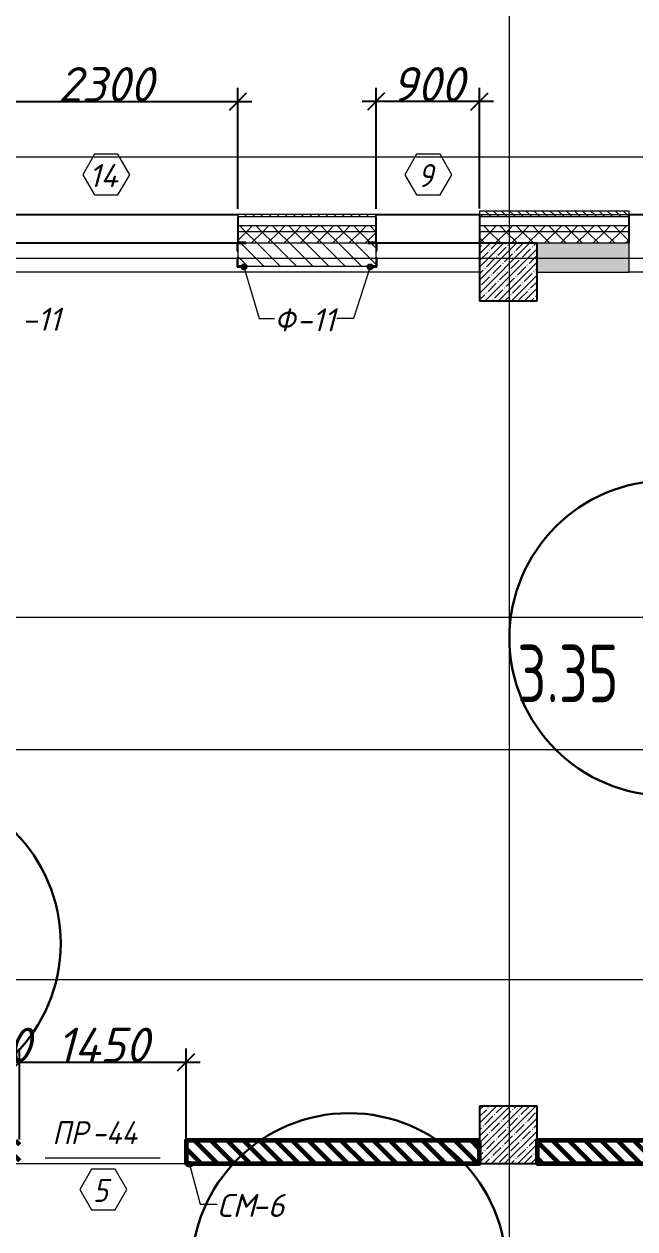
# Model space of a CAD drawing. Header units: millimetres. Extents: x 12986 to 523328, y -9759 to 30092.
# Drawn here: x 497022 to 502331, y 8963 to 19436 of the extents above; entities that cross this region are included whole.
import ezdxf

# ---------------------------------------------------------------- set-up
doc = ezdxf.new("R2010")
doc.units = ezdxf.units.MM
doc.layers.add('0)Допникки кружки', color=7, linetype='Continuous', plot=False)
for name, color, linetype, lineweight in [('5) Блок ячеистый', 160, 'Continuous', 60), ('A-ANNO-DIMS', 7, 'Continuous', 9), ('A-AREA-IDEN', 7, 'Continuous', 9), ('A-DETL', 7, 'Continuous', 9), ('A-DOOR-IDEN', 7, 'Continuous', 9), ('A-GENM', 7, 'Continuous', 9), ('A-GENM-1', 7, 'Continuous', 25), ('A-GENM-IDEN', 7, 'Continuous', 9), ('A-GLAZ-IDEN', 7, 'Continuous', 9), ('A-WALL', 7, 'Continuous', 5), ('A-WALL-1', 7, 'Continuous', 25), ('A-WALL-FNSH-1', 7, 'Continuous', 9), ('A-WALL-FNSH-2', 7, 'Continuous', 5), ('A-WALL-PATT-1', 7, 'Continuous', 5), ('I-WALL', 7, 'Continuous', 5), ('S-COLS', 7, 'Continuous', 9), ('S-COLS-1', 7, 'Continuous', 5), ('S-COLS-2', 7, 'Continuous', 25), ('Оси-1', 7, 'Continuous', 20)]:
    doc.layers.add(name, color=color, linetype=linetype, lineweight=lineweight)
for name, color, linetype, lineweight, true_color in [('A-WALL-2', 7, 'Continuous', 13, 0x000000), ('A-WALL-3', 7, 'Continuous', 5, 0x000000), ('A-WALL-PATT-2', 7, 'Continuous', 5, 0xce0000)]:
    doc.layers.add(name, color=color, linetype=linetype, lineweight=lineweight, true_color=true_color)
doc.styles.add('ISOCPEUR_I_2', font='isocpeui.ttf', dxfattribs={"height": 300})
doc.styles.add('ISOCPEUR_I_4', font='isocpeui.ttf', dxfattribs={"width": 0.9, "height": 300})
doc.styles.add('СПДС', font='ГОСТ тип А.ttf', dxfattribs={"width": 0.9})
doc.dimstyles.new('ISO-2_0_0_9К_СРЕДНИЙ_2', dxfattribs={"dimscale": 304.8, "dimtxt": 199.196235, "dimasz": 0.492126, "dimexe": 0.393701, "dimexo": 0, "dimgap": 0, "dimtad": 1, "dimdec": 0, "dimzin": 0, "dimdsep": 46, "dimtxsty": 'ISOCPEUR_I_2', "dimblk1": 'OBLIQUE', "dimblk2": 'OBLIQUE', "dimsah": 1, "dimcen": 0.09, "dimdle": 0.393701, "dimazin": 0, "dimtfac": 1, "dimtdec": 4, "dimtix": 1, "dimtmove": 0, "dimatfit": 3, "dimfxl": 1, "dimtvp": 1, "dimtolj": 1, "dimtzin": 0, "dimarcsym": 2})
pattern_1 = [(135, (395430.81, -3869.254), (-35.35534, -35.35534), [])]
pattern_2 = [(45, (395430.81, -3869.25), (-70.71068, 70.71068), []), (135, (395430.81, -3869.25), (-70.71068, -70.71068), [])]
pattern_3 = [(135, (395430.81, -3869.25), (-70.71068, -70.71068), [])]

# ---------------------------------------------------------------- blocks, each defined once
blk = doc.blocks.new('Колонна_Несущая_Прямоугольное сечение - Вн_ЖБ_500х500-V108-АР1_1_Кладочный план 3 этажа')
at = {"layer": 'S-COLS-1'}
h = blk.add_hatch(dxfattribs=at)
h.set_pattern_fill('FP_97', color=256, style=0, pattern_type=2)
h.set_pattern_definition([(45, (-105800, -21150), (-57.024626, 57.024626), []), (45, (-105742.975, -21150), (-57.024626, 57.024626), [100.806, -20.161, 3.353, -16.808])])
h.paths.add_polyline_path([(-250, -250), (250, -250), (250, 250), (-250, 250), (-250, -198)], flags=0)
at = {"layer": 'S-COLS-2'}
for p, q in [((250, 250), (-250, 250)), ((-250, 250), (-250, -250)), ((250, -250), (250, 250)), ((-250, -250), (250, -250))]:
    blk.add_line(p, q, dxfattribs=at)
blk = doc.blocks.new('Колонна_Несущая_Прямоугольное сечение - Вн_ЖБ_500х500-V109-АР1_1_Кладочный план 3 этажа')
at = {"layer": 'S-COLS-1'}
h = blk.add_hatch(dxfattribs=at)
h.set_pattern_fill('FP_98', color=256, style=0, pattern_type=2)
h.set_pattern_definition([(45, (-105800, -13650), (-57.024626, 57.024626), []), (45, (-105742.975, -13650), (-57.024626, 57.024626), [100.806, -20.161, 3.353, -16.808])])
h.paths.add_polyline_path([(-250, -250), (250, -250), (250, 250), (-250, 250)], flags=0)
at = {"layer": 'S-COLS-2'}
for p, q in [((250, 250), (-250, 250)), ((-250, 250), (-250, -250)), ((250, -250), (250, 250)), ((-250, -250), (250, -250))]:
    blk.add_line(p, q, dxfattribs=at)
blk = doc.blocks.new('Фахверк_СКБ_Уголок_Тип 2 - СМ-6_200х2180 h-30007491-АР1_1_Кладочный план 3 этажа')
at = {"layer": 'A-GENM-1'}
for p, q in [((125, 156), (125, 81)), ((200, 156), (125, 156)), ((131, 81), (131, 150)), ((131, 150), (200, 150)), ((200, 150), (200, 156)), ((125, 81), (131, 81)), ((131, 19), (125, 19)), ((125, 19), (125, -56)), ((131, -50), (131, 19)), ((125, -56), (200, -56)), ((200, -50), (131, -50)), ((200, -56), (200, -50))]:
    blk.add_line(p, q, dxfattribs=at)
blk = doc.blocks.new('Стойка_Влож_Полоса боковая - Полоса-27101091-АР1_1_Кладочный план 3 этажа')
at = {"layer": 'A-GENM'}
for p, q in [((-5, 85), (0, 85)), ((-5, -85), (-5, 85)), ((0, 31), (0, -31)), ((0, -85), (-5, -85))]:
    blk.add_line(p, q, dxfattribs=at)
blk = doc.blocks.new('Фахверк_СКБ_Уголок - Ф-11_200х2500 h-28441216-АР1_1_Кладочный план 3 этажа')
at = {"layer": 'A-GENM-1'}
for p, q in [((200, 156), (125, 156)), ((125, 156), (125, 81)), ((131, 81), (131, 150)), ((131, 150), (200, 150)), ((200, 150), (200, 156)), ((125, 81), (131, 81)), ((131, 19), (125, 19)), ((125, 19), (125, -56)), ((131, -50), (131, 19)), ((125, -56), (200, -56)), ((200, -50), (131, -50)), ((200, -56), (200, -50))]:
    blk.add_line(p, q, dxfattribs=at)
blk = doc.blocks.new('AAR_СКБ_Марка_Окна_Перемычка и проем - Марка проема-25443838-АР1_1_Кладочный план 3 этажа')
at = {"layer": 'A-GLAZ-IDEN'}
for p, q in [((-0.97, -0.98), (-1.99, -2.75)), ((1.07, -0.98), (-0.97, -0.98)), ((2.09, -2.75), (1.07, -0.98)), ((-1.99, -2.75), (-0.97, -4.51)), ((1.07, -4.51), (2.09, -2.75)), ((-0.97, -4.51), (1.07, -4.51))]:
    blk.add_line(p, q, dxfattribs=at)
blk = doc.blocks.new('_Oblique')
at = {"color": 0, "linetype": 'ByBlock', "lineweight": -2}
blk.add_line((-0.5, -0.5), (0.5, 0.5), dxfattribs=at)
blk = doc.blocks.new('*D3615')
at = {"layer": 'A-ANNO-DIMS', "color": 0, "lineweight": -2, "transparency": 16777216}
for p, q in [((496531, 10031), (496531, 10532)), ((496981, 9739), (496981, 10532)), ((496531, 10412), (496381, 10412)), ((496531, 10412), (496981, 10412)), ((496981, 10412), (497131, 10412))]:
    blk.add_line(p, q, dxfattribs=at)
at = {"layer": 'Defpoints', "color": 0, "transparency": 16777216}
for p in [(496981, 10412), (496531, 10031), (496981, 9739)]:
    blk.add_point(p, dxfattribs=at)
at = {"layer": 'A-ANNO-DIMS', "color": 0, "lineweight": -2, "transparency": 16777216, "xscale": 150, "yscale": 150, "zscale": 150}
blk.add_blockref('_Oblique', (496531, 10412), dxfattribs=at)
at = {"layer": 'A-ANNO-DIMS', "color": 0, "lineweight": -2, "transparency": 16777216, "xscale": 150, "yscale": 150, "zscale": 150, "rotation": 180}
blk.add_blockref('_Oblique', (496981, 10412), dxfattribs=at)
at = {"layer": 'A-ANNO-DIMS', "color": 0, "transparency": 16777216, "insert": (496756, 10562), "char_height": 300, "width": 473.47, "attachment_point": 5, "style": 'ISOCPEUR_I_2'}
blk.add_mtext('\\A1;450', dxfattribs=at)
blk = doc.blocks.new('*D3616')
at = {"layer": 'A-ANNO-DIMS', "color": 0, "lineweight": -2, "transparency": 16777216}
for p, q in [((496981, 9739), (496981, 10532)), ((498431, 9739), (498431, 10532)), ((496861, 10412), (498551, 10412))]:
    blk.add_line(p, q, dxfattribs=at)
at = {"layer": 'Defpoints', "color": 0, "transparency": 16777216}
for p in [(498431, 10412), (496981, 9739), (498431, 9739)]:
    blk.add_point(p, dxfattribs=at)
at = {"layer": 'A-ANNO-DIMS', "color": 0, "lineweight": -2, "transparency": 16777216, "xscale": 150, "yscale": 150, "zscale": 150, "rotation": 180}
blk.add_blockref('_Oblique', (496981, 10412), dxfattribs=at)
at = {"layer": 'A-ANNO-DIMS', "color": 0, "lineweight": -2, "transparency": 16777216, "xscale": 150, "yscale": 150, "zscale": 150}
blk.add_blockref('_Oblique', (498431, 10412), dxfattribs=at)
at = {"layer": 'A-ANNO-DIMS', "color": 0, "transparency": 16777216, "insert": (497706, 10562), "char_height": 300, "width": 579.2, "attachment_point": 5, "style": 'ISOCPEUR_I_2'}
blk.add_mtext('\\A1;1450', dxfattribs=at)
blk = doc.blocks.new('AAR_СКБ_Марка_Двери_Перемычка и проем - Марка перемычки и проема-25306769-АР1_1_Кладочный план 3 этажа')
at = {"layer": 'A-DOOR-IDEN'}
for p, q in [((-5, 0), (5, 0)), ((-0.97, -0.98), (-1.99, -2.75)), ((1.07, -0.98), (-0.97, -0.98)), ((2.09, -2.75), (1.07, -0.98)), ((-1.99, -2.75), (-0.97, -4.51)), ((1.07, -4.51), (2.09, -2.75)), ((-0.97, -4.51), (1.07, -4.51))]:
    blk.add_line(p, q, dxfattribs=at)
blk = doc.blocks.new('*D3660')
at = {"layer": 'A-ANNO-DIMS', "color": 0, "lineweight": -2, "transparency": 16777216}
for p, q in [((496581, 17831), (496581, 18882)), ((498881, 17831), (498881, 18882)), ((496461, 18762), (499001, 18762))]:
    blk.add_line(p, q, dxfattribs=at)
at = {"layer": 'Defpoints', "color": 0, "transparency": 16777216}
for p in [(498881, 18762), (496581, 17831), (498881, 17831)]:
    blk.add_point(p, dxfattribs=at)
at = {"layer": 'A-ANNO-DIMS', "color": 0, "lineweight": -2, "transparency": 16777216, "xscale": 150, "yscale": 150, "zscale": 150, "rotation": 180}
blk.add_blockref('_Oblique', (496581, 18762), dxfattribs=at)
at = {"layer": 'A-ANNO-DIMS', "color": 0, "lineweight": -2, "transparency": 16777216, "xscale": 150, "yscale": 150, "zscale": 150}
blk.add_blockref('_Oblique', (498881, 18762), dxfattribs=at)
at = {"layer": 'A-ANNO-DIMS', "color": 0, "transparency": 16777216, "insert": (497731, 18912), "char_height": 300, "width": 606.78, "attachment_point": 5, "style": 'ISOCPEUR_I_2'}
blk.add_mtext('\\A1;2300', dxfattribs=at)
blk = doc.blocks.new('*D3661')
at = {"layer": 'A-ANNO-DIMS', "color": 0, "lineweight": -2, "transparency": 16777216}
for p, q in [((500081, 17831), (500081, 18882)), ((500981, 17834), (500981, 18882)), ((501101, 18762), (499961, 18762))]:
    blk.add_line(p, q, dxfattribs=at)
at = {"layer": 'Defpoints', "color": 0, "transparency": 16777216}
for p in [(500081, 18762), (500081, 17831), (500981, 17834)]:
    blk.add_point(p, dxfattribs=at)
at = {"layer": 'A-ANNO-DIMS', "color": 0, "lineweight": -2, "transparency": 16777216, "xscale": 150, "yscale": 150, "zscale": 150, "rotation": 180}
blk.add_blockref('_Oblique', (500081, 18762), dxfattribs=at)
at = {"layer": 'A-ANNO-DIMS', "color": 0, "lineweight": -2, "transparency": 16777216, "xscale": 150, "yscale": 150, "zscale": 150}
blk.add_blockref('_Oblique', (500981, 18762), dxfattribs=at)
at = {"layer": 'A-ANNO-DIMS', "color": 0, "transparency": 16777216, "insert": (500531, 18912), "char_height": 300, "width": 455.09, "attachment_point": 5, "style": 'ISOCPEUR_I_2'}
blk.add_mtext('\\A1;900', dxfattribs=at)

msp = doc.modelspace()

# ---------------------------------------------------------------- hatches: boundary and pattern name
at = {"layer": '5) Блок ячеистый'}
h = msp.add_hatch(dxfattribs=at)
h.set_pattern_fill('FP_1', color=256, style=0, pattern_type=2)
h.set_pattern_definition(pattern_3)
h.paths.add_polyline_path([(498499.80857, 9530.74642), (500980.80855, 9530.74642), (500980.80855, 9730.74642), (498430.80857, 9730.74642), (498430.80857, 9530.74642)], flags=0)
h.paths.add_polyline_path([(496530.80857, 9530.74642), (496980.80857, 9530.74642), (496980.80857, 9730.74642), (496530.80857, 9730.74642)], flags=0)
h = msp.add_hatch(dxfattribs=at)
h.set_pattern_fill('FP_1', color=256, style=0, pattern_type=2)
h.set_pattern_definition(pattern_3)
h.paths.add_polyline_path([(505980.80855, 9530.74642), (505980.80855, 9730.74642), (505200.80855, 9730.74642), (505200.80855, 9530.74642), (505385.24102, 9530.74642)], flags=0)
h.paths.add_polyline_path([(503681.80855, 9530.74642), (503750.80855, 9530.74642), (503750.80855, 9730.74642), (501480.80855, 9730.74642), (501480.80855, 9530.74642), (502677.5407, 9530.74642)], flags=0)
at = {"layer": 'A-GENM-IDEN'}
h = msp.add_hatch(color=256, dxfattribs=at)
edge = h.paths.add_edge_path(flags=0)
edge.add_arc((498933.14187, 17324.74642), 25, 0, 360)
h = msp.add_hatch(color=256, dxfattribs=at)
edge = h.paths.add_edge_path(flags=0)
edge.add_arc((500028.69218, 17324.74642), 25, 0, 360)
h = msp.add_hatch(color=256, dxfattribs=at)
edge = h.paths.add_edge_path(flags=0)
edge.add_arc((498459.80857, 9524.74642), 25, 0, 360)
at = {"layer": 'A-WALL-PATT-1'}
h = msp.add_hatch(dxfattribs=at)
h.set_pattern_fill('FP_1', color=256, style=0, pattern_type=2)
h.set_pattern_definition(pattern_3)
h.paths.add_polyline_path([(496230.80855, 17330.74642), (496580.80854, 17330.74642), (496580.80854, 17530.74642), (496230.80855, 17530.74642)], flags=0)
h.paths.add_polyline_path([(500081.02551, 17330.74642), (500081.02551, 17530.74642), (498880.80854, 17530.74642), (498880.80854, 17330.74642), (500012.02551, 17330.74642)], flags=0)
at = {"layer": 'A-WALL-PATT-2'}
h = msp.add_hatch(dxfattribs=at)
h.set_pattern_fill('FP_3', color=256, style=0, pattern_type=2)
h.set_pattern_definition(pattern_1)
h.paths.add_polyline_path([(500981.02551, 17780.74642), (502281.25724, 17780.74642), (502281.25724, 17810.74642), (500981.02551, 17810.74642)], flags=0)
h = msp.add_hatch(dxfattribs=at)
h.set_pattern_fill('FP_3', color=256, style=0, pattern_type=2)
h.set_pattern_definition(pattern_1)
h.paths.add_polyline_path([(516216.04229, 17760.74642), (520760.80855, 17760.74642), (520760.80855, 17780.74642), (515581.02551, 17780.74642), (515581.02551, 17760.74642)], flags=0)
h.paths.add_polyline_path([(508980.80857, 17760.74642), (510131.25724, 17760.74642), (510131.25724, 17780.74642), (508980.80857, 17780.74642)], flags=0)
h.paths.add_polyline_path([(502280.59161, 17760.74642), (502281.25724, 17760.74642), (502280.59161, 17780.74642)], flags=0)
h.paths.add_polyline_path([(500081.02551, 17760.74642), (500081.02551, 17780.74642), (498880.80854, 17780.74642), (498880.80854, 17760.74642), (499969.84039, 17760.74642)], flags=0)
h.paths.add_polyline_path([(504481.25724, 17760.74642), (504481.25724, 17780.74642), (503181.25724, 17780.74642), (503181.25724, 17760.74642)], flags=0)
h.paths.add_polyline_path([(496580.80854, 17760.74642), (496580.80854, 17780.74642), (492020.80855, 17780.74642), (492020.80855, 17760.74642)], flags=0)
h = msp.add_hatch(dxfattribs=at)
h.set_pattern_fill('FP_3', color=256, style=0, pattern_type=2)
h.set_pattern_definition(pattern_1)
h.paths.add_polyline_path([(512431.04028, 17760.74642), (512431.04028, 17780.74642), (511031.25724, 17780.74642), (511031.25724, 17760.74642), (512154.49182, 17760.74642)], flags=0)
h.paths.add_polyline_path([(502280.59161, 17760.74642), (502280.59161, 17780.74642), (500981.02551, 17780.74642), (500981.02551, 17760.74642), (501323.69055, 17760.74642)], flags=0)
h = msp.add_hatch(dxfattribs=at)
h.set_pattern_fill('FP_2', color=256, style=0, pattern_type=2)
h.set_pattern_definition(pattern_2)
h.paths.add_polyline_path([(511031.25724, 17630.74642), (512431.04028, 17630.74642), (512431.04028, 17680.74642), (511031.25724, 17680.74642)], flags=0)
h.paths.add_polyline_path([(501323.69055, 17630.74642), (502280.59161, 17630.74642), (502280.59161, 17680.74642), (500981.02551, 17680.74642), (500981.02551, 17630.74642)], flags=0)
h.paths.add_polyline_path([(488720.80855, 17630.74642), (488740.80855, 17630.74642), (488740.80855, 17680.74642), (488720.80855, 17680.74642)], flags=0)
h = msp.add_hatch(dxfattribs=at)
h.set_pattern_fill('FP_2', color=256, style=0, pattern_type=2)
h.set_pattern_definition(pattern_2)
h.paths.add_polyline_path([(512154.49182, 17530.74642), (512431.04028, 17530.74642), (512431.04028, 17630.74642), (511031.25724, 17630.74642), (511031.25724, 17530.74642), (511531.25724, 17530.74642)], flags=0)
h.paths.add_polyline_path([(488720.80855, 17530.74642), (488740.80855, 17530.74642), (488740.80855, 17630.74642), (488720.80855, 17630.74642), (488720.80855, 17550.74642)], flags=0)
h.paths.add_polyline_path([(501480.80855, 17530.74642), (502280.59161, 17530.74642), (502280.59161, 17630.74642), (500981.02551, 17630.74642), (500981.02551, 17530.74642), (501323.69055, 17530.74642)], flags=0)
h = msp.add_hatch(dxfattribs=at)
h.set_pattern_fill('FP_2', color=256, style=0, pattern_type=2)
h.set_pattern_definition(pattern_2)
h.paths.add_polyline_path([(508980.80857, 17630.74642), (510131.25724, 17630.74642), (510131.25724, 17680.74642), (508980.80857, 17680.74642)], flags=0)
h.paths.add_polyline_path([(520660.80855, 17630.74642), (520660.80855, 17680.74642), (515581.02551, 17680.74642), (515581.02551, 17630.74642), (520610.80855, 17630.74642)], flags=0)
h.paths.add_polyline_path([(503181.25724, 17630.74642), (504481.25724, 17630.74642), (504481.25724, 17680.74642), (503181.25724, 17680.74642)], flags=0)
h.paths.add_polyline_path([(492020.80855, 17630.74642), (496580.80854, 17630.74642), (496580.80854, 17680.74642), (492020.80855, 17680.74642)], flags=0)
h.paths.add_polyline_path([(498880.80854, 17630.74642), (500081.02551, 17630.74642), (500081.02551, 17680.74642), (498880.80854, 17680.74642)], flags=0)
h = msp.add_hatch(dxfattribs=at)
h.set_pattern_fill('FP_2', color=256, style=0, pattern_type=2)
h.set_pattern_definition(pattern_2)
h.paths.add_polyline_path([(520610.80855, 17530.74642), (520610.80855, 17630.74642), (515581.02551, 17630.74642), (515581.02551, 17530.74642), (520510.80855, 17530.74642)], flags=0)
h.paths.add_polyline_path([(508980.80857, 17530.74642), (510131.25724, 17530.74642), (510131.25724, 17630.74642), (508980.80857, 17630.74642)], flags=0)
h.paths.add_polyline_path([(514680.80855, 17530.74642), (514681.02551, 17530.74642), (514680.80855, 17630.74642)], flags=0)
h.paths.add_polyline_path([(504481.25724, 17530.74642), (504481.25724, 17630.74642), (503181.25724, 17630.74642), (503181.25724, 17530.74642)], flags=0)
h.paths.add_polyline_path([(502280.59161, 17530.74642), (502281.25724, 17530.74642), (502280.59161, 17630.74642)], flags=0)
h.paths.add_polyline_path([(499969.84039, 17530.74642), (500012.02551, 17530.74642), (500012.02551, 17536.74642), (500081.02551, 17536.74642), (500081.02551, 17630.74642), (498880.80854, 17630.74642), (498881.33027, 17536.74642), (498949.80854, 17536.49538), (498949.80854, 17530.74642)], flags=0)
h.paths.add_polyline_path([(496010.80855, 17530.74642), (496511.80854, 17530.74642), (496511.80854, 17536.74642), (496580.80854, 17536.74642), (496580.80854, 17630.74642), (492020.80855, 17630.74642), (492020.80855, 17530.74642)], flags=0)
h = msp.add_hatch(dxfattribs=at)
h.set_pattern_fill('FP_4', color=256, style=0, pattern_type=2)
h.set_pattern_definition([(45, (395430.81, -3869.25), (-57.024626, 57.024626), []), (45, (395487.83, -3869.25), (-57.024626, 57.024626), [100.806, -20.161, 3.353, -16.808])])
h.paths.add_polyline_path([(512431.25724, 17280.74642), (512431.04028, 17530.74642), (511531.25724, 17530.74642), (511531.25724, 17280.74642), (512154.49182, 17280.74642)], flags=0)
h.paths.add_polyline_path([(508980.80857, 17280.74642), (510131.25724, 17280.74642), (510131.25724, 17530.74642), (508980.80857, 17530.74642)], flags=0)
h.paths.add_polyline_path([(516470.80855, 17280.74642), (516470.80855, 17530.74642), (516280.80855, 17530.74642), (516280.80855, 17280.74642)], flags=0)
h.paths.add_polyline_path([(514681.02551, 17280.74642), (514680.80855, 17530.74642), (513331.25724, 17530.74642), (513331.25724, 17280.74642), (513508.34197, 17280.74642)], flags=0)
h.paths.add_polyline_path([(505780.80854, 17280.74642), (505780.80854, 17530.74642), (505381.25724, 17530.74642), (505381.25724, 17280.74642), (505385.24102, 17280.74642)], flags=0)
h.paths.add_polyline_path([(506480.80854, 17280.74642), (506680.80857, 17280.74642), (506680.59161, 17530.74642), (506480.80854, 17530.74642), (506480.80854, 17492.30691)], flags=0)
h.paths.add_polyline_path([(502281.25724, 17280.74642), (502280.59161, 17530.74642), (501480.80855, 17530.74642), (501480.80855, 17280.74642)], flags=0)
h.paths.add_polyline_path([(504481.25724, 17280.74642), (504481.25724, 17530.74642), (503181.25724, 17530.74642), (503181.25724, 17280.74642)], flags=0)

# ---------------------------------------------------------------- linework, layer by layer
at = {"layer": '0)Допникки кружки', "color": 1, "lineweight": 30}
for centre in [(502610.19414, 14098.13204), (495970.19417, 11445.1321), (499845.19418, 8600.13204)]:
    msp.add_circle(centre, 1369.38563, dxfattribs=at)
at = {"layer": '5) Блок ячеистый'}
for points in [[(500980.80855, 9730.74642), (498430.80857, 9730.74642), (498430.80857, 9530.74641), (500980.80855, 9530.74641)], [(503750.80855, 9730.74642), (501480.80855, 9730.74642), (501480.80855, 9530.74642), (503750.80855, 9530.74642)]]:
    msp.add_lwpolyline(points, close=True, dxfattribs=at)
at = {"layer": 'A-DETL'}
for p, q in [((500081.02551, 17680.74642), (498880.80854, 17680.74642)), ((502281.25724, 17680.74642), (500981.02551, 17680.74642))]:
    msp.add_line(p, q, dxfattribs=at)
at = {"layer": 'A-GENM-IDEN'}
for p, q in [((498933.14187, 17324.74642), (499065.78967, 16877.37619)), ((500028.69218, 17324.74642), (499884.68206, 16877.37619)), ((499065.78967, 16877.37619), (499198.43747, 16877.37619)), ((499884.68206, 16877.37619), (499740.67195, 16877.37619)), ((498459.80857, 9524.74642), (498553.39026, 9179.61109)), ((498553.39026, 9179.61109), (498699.54184, 9179.61109))]:
    msp.add_line(p, q, dxfattribs=at)
for centre in [(498933.14187, 17324.74642), (500028.69218, 17324.74642), (498459.80857, 9524.74642)]:
    msp.add_circle(centre, 25, dxfattribs=at)
at = {"layer": 'A-WALL'}
for p, q in [((500081.02551, 17760.74642), (498880.80854, 17760.74642)), ((502281.25724, 17760.74642), (500981.02551, 17760.74642)), ((502280.59161, 17780.74642), (502280.59161, 17760.74642)), ((500081.02551, 17630.74642), (498880.80854, 17630.74642)), ((502281.25724, 17630.74642), (500981.02551, 17630.74642))]:
    msp.add_line(p, q, dxfattribs=at)
at = {"layer": 'A-WALL-1'}
for p, q in [((496580.80854, 17780.74642), (498880.80854, 17780.74642)), ((498880.80854, 17760.74642), (498880.80854, 17536.74642)), ((500081.02551, 17780.74642), (500981.02551, 17780.74642)), ((500081.02551, 17536.74642), (500081.02551, 17760.74642)), ((500981.02551, 17760.74642), (500981.02551, 17530.74642)), ((502281.25724, 17780.74642), (503181.25724, 17780.74642)), ((502281.25724, 17530.74642), (502281.25724, 17760.74642)), ((498874.80854, 17530.74642), (496586.80854, 17530.74642)), ((500980.80855, 17530.74642), (500087.02551, 17530.74642))]:
    msp.add_line(p, q, dxfattribs=at)
at = {"layer": 'A-WALL-2'}
for p, q in [((500012.02551, 17530.74642), (498949.80854, 17530.74642)), ((498880.80854, 17461.74642), (498880.80854, 17399.74642)), ((500081.02551, 17399.74642), (500081.02551, 17461.74642)), ((498949.80854, 17330.74642), (500012.02551, 17330.74642))]:
    msp.add_line(p, q, dxfattribs=at)
at = {"layer": 'A-WALL-3'}
for p, q in [((502281.25724, 17530.74642), (501480.80855, 17530.74642)), ((502281.25724, 17280.74642), (502281.25724, 17530.74642)), ((501480.80855, 17280.74642), (502281.25724, 17280.74642))]:
    msp.add_line(p, q, dxfattribs=at)
at = {"layer": 'A-WALL-FNSH-1'}
for p, q in [((502281.25724, 17810.74642), (500981.02551, 17810.74642)), ((500981.02551, 17810.74642), (500981.02551, 17780.74642)), ((502281.25724, 17760.74642), (502281.25724, 17810.74642)), ((500081.02551, 17780.74642), (498880.80854, 17780.74642)), ((498880.80854, 17780.74642), (498880.80854, 17760.74642)), ((500081.02551, 17760.74642), (500081.02551, 17780.74642)), ((500981.02551, 17780.74642), (500981.02551, 17760.74642)), ((500981.02551, 17780.74642), (502281.25724, 17780.74642))]:
    msp.add_line(p, q, dxfattribs=at)
at = {"layer": 'A-WALL-FNSH-2'}
for p, q in [((498430.80857, 9661.74642), (498430.80857, 9599.74642)), ((500980.80855, 9730.74642), (498499.80857, 9730.74642)), ((503681.80855, 9730.74642), (501480.80855, 9730.74642)), ((498499.80857, 9530.74642), (500980.80855, 9530.74642)), ((501480.80855, 9530.74642), (503681.80855, 9530.74642))]:
    msp.add_line(p, q, dxfattribs=at)
at = {"layer": 'I-WALL'}
for p, q in [((500980.80855, 17280.74642), (496230.80855, 17280.74642)), ((503181.25724, 17280.74642), (502281.25724, 17280.74642))]:
    msp.add_line(p, q, dxfattribs=at)
at = {"layer": 'Оси-1'}
for p, q in [((501240.80852, -8019.25359), (501240.80852, 24767.68957)), ((389220.80855, 18280.74648), (521382.43658, 18280.74648)), ((389220.80855, 17400.74641), (521382.43658, 17400.74641)), ((389220.80855, 14280.74648), (521382.43658, 14280.74648)), ((389220.80855, 13130.74648), (521382.43658, 13130.74648)), ((389220.80855, 11130.74641), (521382.43658, 11130.74641)), ((389220.80855, 9530.74641), (521382.43658, 9530.74641))]:
    msp.add_line(p, q, dxfattribs=at)

# ---------------------------------------------------------------- block references
at = {"layer": 'A-DOOR-IDEN', "xscale": 99.99999999999993, "yscale": 99.99999999999993, "zscale": 99.99999999999993}
msp.add_blockref('AAR_СКБ_Марка_Двери_Перемычка и проем - Марка перемычки и проема-25306769-АР1_1_Кладочный план 3 этажа', (497705.80857, 9580.24105), dxfattribs=at)
at = {"layer": 'A-GENM'}
msp.add_blockref('Стойка_Влож_Полоса боковая - Полоса-27101091-АР1_1_Кладочный план 3 этажа', (498424.80857, 9630.74642), dxfattribs=at)
at = {"layer": 'A-GENM-1'}
for name, p in [('Фахверк_СКБ_Уголок - Ф-11_200х2500 h-28441216-АР1_1_Кладочный план 3 этажа', (498749.80854, 17380.74642)), ('Фахверк_СКБ_Уголок_Тип 2 - СМ-6_200х2180 h-30007491-АР1_1_Кладочный план 3 этажа', (498299.80857, 9580.74642))]:
    msp.add_blockref(name, p, dxfattribs=at)
at = {"layer": 'A-GENM-1', "rotation": 180}
msp.add_blockref('Фахверк_СКБ_Уголок - Ф-11_200х2500 h-28441216-АР1_1_Кладочный план 3 этажа', (500212.02551, 17480.74642), dxfattribs=at)
at = {"layer": 'A-GLAZ-IDEN', "xscale": 99.99999999999993, "yscale": 99.99999999999993, "zscale": 99.99999999999993}
for p in [(497730.80854, 18401.66786), (500531.02551, 18401.66786)]:
    msp.add_blockref('AAR_СКБ_Марка_Окна_Перемычка и проем - Марка проема-25443838-АР1_1_Кладочный план 3 этажа', p, dxfattribs=at)
at = {"layer": 'S-COLS'}
for name, p in [('Колонна_Несущая_Прямоугольное сечение - Вн_ЖБ_500х500-V108-АР1_1_Кладочный план 3 этажа', (501230.80855, 17280.74642)), ('Колонна_Несущая_Прямоугольное сечение - Вн_ЖБ_500х500-V109-АР1_1_Кладочный план 3 этажа', (501230.80855, 9780.74642))]:
    msp.add_blockref(name, p, dxfattribs=at)

# ---------------------------------------------------------------- texts
at = {"layer": 'A-AREA-IDEN', "insert": (501307.88442, 14041.59633), "char_height": 500, "width": 1327.5945, "attachment_point": 1, "style": 'СПДС'}
msp.add_mtext('3.35', dxfattribs=at)
at = {"layer": 'A-DOOR-IDEN', "insert": (497619.61004, 9397.59968), "char_height": 200, "width": 158.734125, "attachment_point": 1, "style": 'ISOCPEUR_I_2'}
msp.add_mtext('\\fISOCPEUR|b0|i1|c204|p34|;\\W.9;5', dxfattribs=at)
at = {"layer": 'A-GENM-IDEN', "char_height": 200, "attachment_point": 1}
for s, insert, width, style in [('-11', (497000.97524, 16970.06999), 389.620125, 'ISOCPEUR_I_2'), ('\\fISOCPEUR|b0|i1|c204|p34|;\\W.9;Ф', (499198.43747, 16964.99077), 230.886, 'ISOCPEUR_I_2'), ('\\fISOCPEUR|b0|i1|c204|p34|;\\W.9;Ф', (499198.43747, 16964.99077), 230.886, 'ISOCPEUR_I_2'), ('-11', (499388.93747, 16964.99077), 389.620125, 'ISOCPEUR_I_2'), ('-11', (499388.93747, 16964.99077), 389.620125, 'ISOCPEUR_I_2'), ('ПР', (497267.02364, 9899.15035), 416.8775, 'ISOCPEUR_I_4'), ('-44', (497610.98197, 9899.15035), 593.24875, 'ISOCPEUR_I_4'), ('СМ', (498699.54184, 9267.22568), 367.9745625, 'ISOCPEUR_I_2'), ('-6', (499003.15122, 9267.22568), 317.46825, 'ISOCPEUR_I_2')]:
    msp.add_mtext(s, dxfattribs=dict(at, insert=insert, width=width, style=style))
at = {"layer": 'A-GLAZ-IDEN', "char_height": 200, "attachment_point": 1, "style": 'ISOCPEUR_I_2'}
for s, insert, width in [('14', (497584.76001, 18219.02649), 303.037875), ('\\fISOCPEUR|b0|i1|c204|p34|;\\W.9;9', (500444.82698, 18219.02649), 158.734125)]:
    msp.add_mtext(s, dxfattribs=dict(at, insert=insert, width=width))

# ---------------------------------------------------------------- dimensions: what is measured, and where the dimension line sits
at = {"layer": 'A-ANNO-DIMS'}
for base, p1, p2, override, picture, middle in [((498880.80854, 18762.3549), (496580.80854, 17830.74642), (498880.80854, 17830.74642), {"dimpost": '<>', "dimfxl": 2300}, '*D3660', (497730.80854, 18912.3549)), ((500081.02551, 18762.3549), (500980.80855, 17833.79442), (500081.02551, 17830.74642), {"dimpost": '<>', "dimfxl": 899.788202}, '*D3661', (500530.91703, 18912.3549)), ((496980.80857, 10412.36536), (496530.80857, 10030.74642), (496980.80857, 9738.74642), {"dimpost": '<>', "dimfxl": 536.43639}, '*D3615', (496755.80857, 10562.36536)), ((498430.80857, 10412.36536), (496980.80857, 9738.74642), (498430.80857, 9738.74642), {"dimpost": '<>', "dimfxl": 1450}, '*D3616', (497705.80857, 10562.36536))]:
    dim = msp.add_linear_dim(base=base, p1=p1, p2=p2, dimstyle='ISO-2_0_0_9К_СРЕДНИЙ_2', override=override, dxfattribs=at)
    dim.commit()
    dim.dimension.update_dxf_attribs({"geometry": picture, "text_midpoint": middle})

doc.saveas('drawing.dxf')
